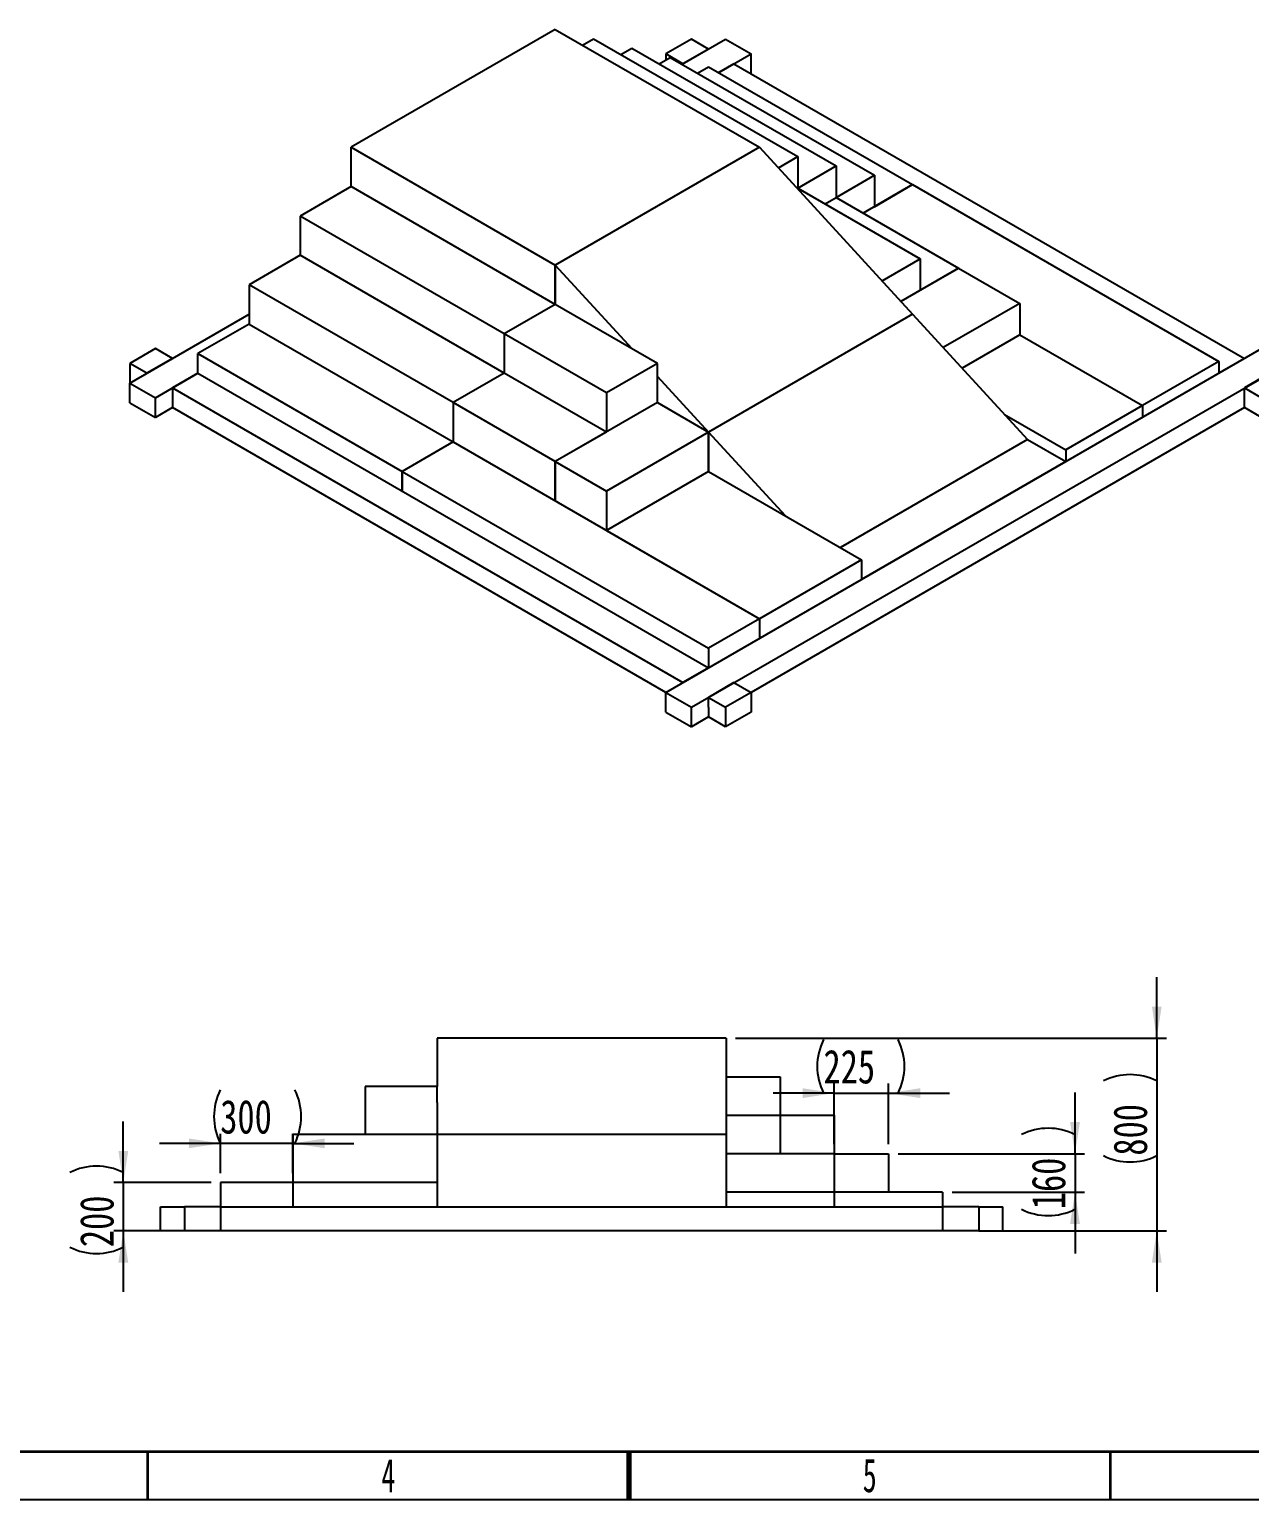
# Model space of a CAD drawing. Header units: millimetres. Extents: x 0 to 420, y 0 to 297.
# Drawn here: x 147.7 to 274.5, y 5 to 157.7 of the extents above; entities that cross this region are included whole.
import ezdxf

# ---------------------------------------------------------------- set-up
doc = ezdxf.new("R2010")
doc.units = ezdxf.units.MM
doc.layers.add('BORDER', color=7, linetype='Continuous')
doc.layers.add('REFERENCE', color=9, linetype='Continuous')
doc.styles.add('SLDTEXTSTYLE0', font='TXT', dxfattribs={"width": 0.605})
doc.styles.add('SLDTEXTSTYLE1', font='TXT', dxfattribs={"width": 0.75})
doc.dimstyles.new('SLDDIMSTYLE2', dxfattribs={"dimtxt": 3.5, "dimasz": 3.302, "dimexe": 0, "dimexo": 0.0625, "dimgap": 0.875, "dimtad": 1, "dimdec": 3, "dimlfac": 40, "dimrnd": 1e-09, "dimzin": 12, "dimdsep": 46, "dimtxsty": 'SLDTEXTSTYLE1', "dimsah": 1, "dimcen": 0.09, "dimadec": 0, "dimazin": 3, "dimtfac": 1, "dimtdec": 3, "dimtmove": 0, "dimatfit": 0, "dimfxl": 1, "dimfrac": 2, "dimtolj": 1, "dimtzin": 12, "dimarcsym": 0})

# ---------------------------------------------------------------- blocks, each defined once
blk = doc.blocks.new('_D_1')
at = {"layer": 'REFERENCE'}
for p, q in [((157.46, 37.93), (157.46, 44.28)), ((166.57, 37.93), (156.46, 37.93)), ((157.46, 37.93), (157.46, 32.93)), ((166.57, 32.93), (156.46, 32.93)), ((157.46, 32.93), (157.46, 26.58))]:
    blk.add_line(p, q, dxfattribs=at)
for centre, start, end in [((154.68, 33.43), 63.4349, 116.5651), ((154.68, 36.78), 243.4349, 296.5651)]:
    blk.add_arc(centre, 6.21, start, end, dxfattribs=at)
for points in [[(157.46, 37.93), (157.97, 41.23), (156.95, 41.23)], [(157.46, 32.93), (156.95, 29.63), (157.97, 29.63)]]:
    blk.add_solid(points, dxfattribs=at)
at = {"layer": 'REFERENCE', "insert": (152.95, 31.23), "char_height": 3.5, "attachment_point": 1, "rotation": 90, "style": 'SLDTEXTSTYLE1'}
blk.add_mtext('200', dxfattribs=at)
blk = doc.blocks.new('_D_2')
at = {"layer": 'REFERENCE'}
for p, q in [((167.57, 38.93), (167.57, 43.01)), ((175.07, 38.93), (175.07, 43.01)), ((167.57, 42.01), (161.22, 42.01)), ((175.07, 42.01), (167.57, 42.01)), ((175.07, 42.01), (181.42, 42.01))]:
    blk.add_line(p, q, dxfattribs=at)
for centre, start, end in [((173.09, 44.79), 153.4349, 206.5651), ((169.73, 44.79), 333.4349, 26.5651)]:
    blk.add_arc(centre, 6.21, start, end, dxfattribs=at)
for points in [[(167.57, 42.01), (164.27, 42.52), (164.27, 41.51)], [(175.07, 42.01), (178.38, 41.51), (178.38, 42.52)]]:
    blk.add_solid(points, dxfattribs=at)
at = {"layer": 'REFERENCE', "insert": (167.53, 46.53), "char_height": 3.5, "attachment_point": 1, "style": 'SLDTEXTSTYLE1'}
blk.add_mtext('300', dxfattribs=at)
blk = doc.blocks.new('_D_3')
at = {"layer": 'REFERENCE'}
for p, q in [((231.32, 41.93), (231.32, 48.23)), ((236.95, 41.93), (236.95, 48.23)), ((231.32, 47.23), (224.97, 47.23)), ((231.32, 47.23), (236.95, 47.23)), ((236.95, 47.23), (243.3, 47.23))]:
    blk.add_line(p, q, dxfattribs=at)
for centre, start, end in [((235.76, 50.01), 153.4349, 206.5651), ((232.4, 50.01), 333.4349, 26.5651)]:
    blk.add_arc(centre, 6.21, start, end, dxfattribs=at)
for points in [[(231.32, 47.23), (228.02, 47.74), (228.02, 46.72)], [(236.95, 47.23), (240.25, 46.72), (240.25, 47.74)]]:
    blk.add_solid(points, dxfattribs=at)
at = {"layer": 'REFERENCE', "insert": (230.2, 51.74), "char_height": 3.5, "attachment_point": 1, "style": 'SLDTEXTSTYLE1'}
blk.add_mtext('225', dxfattribs=at)
blk = doc.blocks.new('_D_4')
at = {"layer": 'REFERENCE'}
for p, q in [((256.33, 40.93), (256.33, 47.28)), ((237.95, 40.93), (257.33, 40.93)), ((256.33, 40.93), (256.33, 36.93)), ((243.57, 36.93), (257.33, 36.93)), ((256.33, 36.93), (256.33, 30.58))]:
    blk.add_line(p, q, dxfattribs=at)
for centre, start, end in [((253.55, 37.37), 63.4349, 116.5651), ((253.55, 40.72), 243.4349, 296.5651)]:
    blk.add_arc(centre, 6.21, start, end, dxfattribs=at)
for points in [[(256.33, 40.93), (256.84, 44.23), (255.82, 44.23)], [(256.33, 36.93), (255.82, 33.63), (256.84, 33.63)]]:
    blk.add_solid(points, dxfattribs=at)
at = {"layer": 'REFERENCE', "insert": (251.82, 35.17), "char_height": 3.5, "attachment_point": 1, "rotation": 90, "style": 'SLDTEXTSTYLE1'}
blk.add_mtext('160', dxfattribs=at)
blk = doc.blocks.new('_D_5')
at = {"layer": 'REFERENCE'}
for p, q in [((264.82, 52.93), (264.82, 59.28)), ((221.07, 52.93), (265.82, 52.93)), ((264.82, 52.93), (264.82, 32.93)), ((247.32, 32.93), (265.82, 32.93)), ((264.82, 32.93), (264.82, 26.58))]:
    blk.add_line(p, q, dxfattribs=at)
for centre, start, end in [((262.05, 42.94), 63.4349, 116.5651), ((262.05, 46.29), 243.4349, 296.5651)]:
    blk.add_arc(centre, 6.21, start, end, dxfattribs=at)
for points in [[(264.82, 52.93), (265.33, 56.23), (264.32, 56.23)], [(264.82, 32.93), (264.32, 29.63), (265.33, 29.63)]]:
    blk.add_solid(points, dxfattribs=at)
at = {"layer": 'REFERENCE', "insert": (260.31, 40.74), "char_height": 3.5, "attachment_point": 1, "rotation": 90, "style": 'SLDTEXTSTYLE1'}
blk.add_mtext('800', dxfattribs=at)

msp = doc.modelspace()

# ---------------------------------------------------------------- linework, layer by layer
at = {"color": 7, "linetype": 'Continuous', "lineweight": 25}
for p, q in [((202.3403912, 157.7492145), (181.1271877, 145.5030929)), ((202.3403912, 157.7492145), (223.5535946, 145.5030929)), ((205.169278, 156.1161329), (206.3178668, 156.7791991)), ((206.3178668, 156.7791991), (227.5310702, 144.5330774)), ((209.1467537, 155.1461175), (210.2953425, 155.8091837)), ((210.2953425, 155.8091837), (231.5085459, 143.563062)), ((216.4825268, 156.7263821), (213.8308764, 155.1956169)), ((215.5108871, 154.1244462), (220.0180607, 156.7263821)), ((218.2502937, 155.705872), (216.4825268, 156.7263821)), ((220.0180607, 156.7263821), (222.6697111, 155.1956169)), ((213.1242293, 154.176102), (214.2728181, 154.8391682)), ((213.8308764, 155.1956169), (213.8308764, 154.5840407)), ((215.5986433, 154.1751068), (213.8308764, 155.1956169)), ((214.2728181, 154.8391682), (235.4860215, 142.5930466)), ((218.2502937, 155.705872), (215.5986433, 154.1751068)), ((219.3111263, 153.2567472), (222.6697111, 155.1956169)), ((222.6697111, 153.1545967), (222.6697111, 155.1956169)), ((217.101705, 153.2060866), (218.2502937, 153.8691528)), ((218.2502937, 153.8691528), (239.4634972, 141.6230311)), ((220.9019442, 154.1751068), (219.3111263, 153.2567472)), ((220.9019442, 154.1751068), (273.9349528, 123.5598026)), ((181.1271877, 141.4203888), (181.1271877, 145.5030929)), ((181.1271877, 145.5030929), (202.3403912, 133.2569712)), ((223.5535946, 145.5030929), (202.3403912, 133.2569712)), ((223.5535946, 145.5030929), (202.3403912, 133.2569712)), ((223.5535946, 145.5030929), (239.4634972, 128.1530935)), ((225.5119568, 143.367468), (227.5310702, 144.5330774)), ((227.5310702, 144.5330774), (227.5310702, 141.2669142)), ((227.5310702, 141.2669142), (231.5085459, 143.563062)), ((231.5085459, 143.563062), (231.5085459, 140.2968987)), ((231.5085459, 140.2968987), (235.4860215, 142.5930466)), ((235.4860215, 142.5930466), (235.4860215, 139.3268833)), ((181.1271877, 141.4203888), (175.8238869, 138.3588584)), ((202.3403912, 129.1742671), (181.1271877, 141.4203888)), ((227.470319, 141.2318432), (227.5310702, 141.2669142)), ((227.5310702, 141.2669142), (240.2589923, 133.9192412)), ((239.4634972, 141.6230311), (234.3374327, 138.6638171)), ((235.4860215, 139.3268833), (239.4634972, 141.6230311)), ((239.4634972, 141.6230311), (271.2833023, 123.2538486)), ((230.3599571, 139.6338326), (231.5085459, 140.2968987)), ((231.5085459, 140.2968987), (244.2364679, 132.9492257)), ((197.0370903, 126.1127367), (175.8238869, 138.3588584)), ((175.8238869, 138.3588584), (175.8238869, 134.2761543)), ((175.8238869, 134.2761543), (170.520586, 131.2146239)), ((197.0370903, 122.0300326), (175.8238869, 134.2761543)), ((202.3403912, 133.2569712), (210.2953425, 124.5819715)), ((202.3403912, 129.1742671), (202.3403912, 133.2569712)), ((202.3403912, 133.2569712), (202.3403912, 129.1742671)), ((236.2815167, 131.6230934), (240.2589923, 133.9192412)), ((244.2364679, 132.9492257), (238.2398789, 129.4874685)), ((240.2589923, 133.9192412), (240.2589923, 130.6530779)), ((240.2589923, 130.6530779), (244.2364679, 132.9492257)), ((244.2364679, 132.9492257), (250.600429, 129.2753892)), ((191.7337894, 118.9685022), (170.520586, 131.2146239)), ((170.520586, 131.2146239), (170.520586, 127.1319198)), ((202.3403912, 129.1742671), (197.0370903, 126.1127367)), ((202.3403912, 129.1742671), (197.0370903, 126.1127367)), ((212.9469929, 123.0512063), (202.3403912, 129.1742671)), ((250.600429, 129.2753892), (242.6454777, 124.6830936)), ((250.600429, 129.2753892), (250.600429, 126.009226)), ((158.1462173, 121.0085273), (170.520586, 128.1520982)), ((170.520586, 127.1319198), (165.2172852, 124.0703894)), ((170.520586, 127.1319198), (191.7337894, 114.8857982)), ((239.4634972, 128.1530935), (218.2502937, 115.9069718)), ((239.4634972, 128.1530935), (218.2502937, 115.9069718)), ((239.4634972, 128.1530935), (251.3959241, 115.140594)), ((207.643692, 119.9896759), (197.0370903, 126.1127367)), ((197.0370903, 126.1127367), (197.0370903, 122.0300326)), ((197.0370903, 126.1127367), (197.0370903, 122.0300326)), ((250.600429, 126.009226), (244.6038399, 122.5474688)), ((250.600429, 126.009226), (263.328351, 118.661553)), ((250.600429, 126.009226), (263.328351, 118.661553)), ((160.7978678, 124.5803127), (158.1462173, 123.0495475)), ((162.5656347, 123.5598026), (160.7978678, 124.5803127)), ((165.2172852, 124.0703894), (186.4304886, 111.8242677)), ((165.2172852, 122.0290374), (165.2172852, 124.0703894)), ((213.8308764, 88.8624579), (275.7027197, 124.5803127)), ((158.1462173, 123.0495475), (158.1462173, 121.0085273)), ((159.9139843, 122.0290374), (158.1462173, 123.0495475)), ((162.5656347, 123.5598026), (159.9139843, 122.0290374)), ((212.9469929, 123.0512063), (207.643692, 119.9896759)), ((212.9469929, 118.9685022), (212.9469929, 123.0512063)), ((216.4825268, 87.3316926), (278.3543701, 123.0495475)), ((271.2833023, 123.2538486), (263.328351, 118.661553)), ((273.9349528, 123.5598026), (271.2833023, 122.0290374)), ((271.2833023, 123.2538486), (271.2833023, 122.0290374)), ((158.1462173, 121.0085273), (160.7978678, 119.477762)), ((158.1462173, 118.9671752), (158.1462173, 121.0085273)), ((160.7978678, 119.477762), (165.2172852, 122.0290374)), ((165.2172852, 122.0290374), (162.5656347, 120.4982722)), ((165.2172852, 122.0290374), (218.2502937, 91.4137332)), ((197.0370903, 122.0300326), (191.7337894, 118.9685022)), ((197.0370903, 122.0300326), (191.7337894, 118.9685022)), ((207.643692, 115.9069718), (197.0370903, 122.0300326)), ((212.9469929, 121.6903049), (218.2502937, 115.9069718)), ((276.5866032, 122.0290374), (273.9349528, 120.4982722)), ((160.7978678, 117.43641), (160.7978678, 119.477762)), ((162.5656347, 120.4982722), (162.5656347, 119.4775962)), ((162.5656347, 120.4982722), (215.5986433, 89.882968)), ((162.5656347, 119.4775962), (162.5656347, 118.4569202)), ((207.643692, 119.9896759), (207.643692, 115.9069718)), ((273.9349528, 119.4775962), (273.9349528, 120.4982722)), ((273.9349528, 120.4982722), (275.7027197, 119.477762)), ((273.9349528, 118.4569202), (273.9349528, 119.4775962)), ((158.1462173, 118.9671752), (160.7978678, 117.43641)), ((162.5656347, 118.4569202), (160.7978678, 117.43641)), ((213.8308764, 88.8621261), (162.5656347, 118.4569202)), ((202.3403912, 112.8454414), (191.7337894, 118.9685022)), ((191.7337894, 118.9685022), (191.7337894, 114.8857982)), ((191.7337894, 118.9685022), (191.7337894, 114.8857982)), ((212.9469929, 118.9685022), (202.3403912, 112.8454414)), ((212.9469929, 118.9685022), (218.2502937, 115.9069718)), ((273.9349528, 118.4569202), (222.6697111, 88.8621261)), ((249.0094387, 117.7430939), (255.3733998, 114.0692574)), ((263.328351, 118.661553), (255.3733998, 114.0692574)), ((263.328351, 118.661553), (263.328351, 117.4367418)), ((263.328351, 118.661553), (263.328351, 117.4367418)), ((275.7027197, 117.43641), (273.9349528, 118.4569202)), ((191.7337894, 114.8857982), (186.4304886, 111.8242677)), ((191.7337894, 114.8857982), (186.4304886, 111.8242677)), ((191.7337894, 114.8857982), (223.5535946, 96.5166157)), ((207.643692, 115.9069718), (202.3403912, 112.8454414)), ((218.2502937, 115.9069718), (207.643692, 109.783911)), ((218.2502937, 115.9069718), (218.2502937, 111.8242677)), ((218.2502937, 115.9069718), (226.205245, 107.2319721)), ((218.2502937, 111.8242677), (218.2502937, 115.9069718)), ((218.2502937, 115.9069718), (218.2502937, 111.8242677)), ((251.3959241, 115.140594), (231.950775, 103.9151483)), ((251.3959241, 115.140594), (231.950775, 103.9151483)), ((251.3959241, 115.140594), (255.3733998, 112.8444461)), ((255.3733998, 114.0692574), (255.3733998, 112.8444461)), ((186.4304886, 111.8242677), (218.2502937, 93.4550852)), ((186.4304886, 109.7829157), (186.4304886, 111.8242677)), ((186.4304886, 111.8242677), (186.4304886, 109.7829157)), ((202.3403912, 112.8454414), (202.3403912, 108.7627373)), ((202.3403912, 112.8454414), (207.643692, 109.783911)), ((202.3403912, 108.7627373), (202.3403912, 112.8454414)), ((218.2502937, 111.8242677), (207.643692, 105.7012069)), ((218.2502937, 111.8242677), (234.1601963, 102.6396765)), ((255.3733998, 112.8444461), (234.1601963, 100.5983245)), ((207.643692, 109.783911), (207.643692, 105.7012069)), ((207.643692, 105.7012069), (223.5535946, 96.5166157)), ((234.1601963, 102.6396765), (223.5535946, 96.5166157)), ((234.1601963, 102.6396765), (234.1601963, 100.5983245)), ((223.5535946, 96.5166157), (218.2502937, 93.4550852)), ((223.5535946, 96.5166157), (223.5535946, 94.4752636)), ((223.5535946, 96.5166157), (223.5535946, 94.4752636)), ((218.2502937, 93.4550852), (218.2502937, 91.4137332)), ((218.2502937, 91.4137332), (215.5986433, 89.882968)), ((213.8308764, 88.8624579), (216.4825268, 87.3316926)), ((213.8308764, 86.8211058), (213.8308764, 88.8624579)), ((220.9019442, 89.882968), (218.2502937, 88.3522028)), ((222.6697111, 88.8624579), (220.0180607, 87.3316926)), ((220.9019442, 89.882968), (222.6697111, 88.8624579)), ((222.6697111, 88.8624579), (222.6697111, 86.8211058)), ((216.4825268, 85.2903406), (216.4825268, 87.3316926)), ((218.2502937, 87.3315268), (218.2502937, 88.3522028)), ((218.2502937, 88.3522028), (220.0180607, 87.3316926)), ((218.2502937, 87.3315268), (218.2502937, 86.3108508)), ((220.0180607, 87.3316926), (220.0180607, 85.2903406)), ((213.8308764, 86.8211058), (216.4825268, 85.2903406)), ((218.2502937, 86.3108508), (216.4825268, 85.2903406)), ((220.0180607, 85.2903406), (218.2502937, 86.3108508)), ((222.6697111, 86.8211058), (220.0180607, 85.2903406)), ((220.0735737, 52.9299516), (190.0735737, 52.9299516)), ((190.0735737, 52.9299516), (190.0735737, 47.9299516)), ((220.0735737, 52.9299516), (190.0735737, 52.9299516)), ((220.0735737, 52.9299516), (220.0735737, 42.9299516)), ((220.0735737, 48.9299516), (225.6985737, 48.9299516)), ((225.6985737, 48.9299516), (225.6985737, 44.9299516)), ((182.5735737, 47.9299516), (182.5735737, 42.9299516)), ((190.0735737, 47.9299516), (182.5735737, 47.9299516)), ((190.0735737, 46.2632849), (190.0735737, 47.9299516)), ((190.0735737, 46.2632849), (190.0735737, 42.9299516)), ((220.0735737, 44.9299516), (225.6985737, 44.9299516)), ((225.6985737, 44.9299516), (225.6985737, 40.9299516)), ((225.6985737, 44.9299516), (231.3235737, 44.9299516)), ((231.3235737, 44.9299516), (231.3235737, 40.9299516)), ((190.0735737, 42.9299516), (175.0735737, 42.9299516)), ((175.0735737, 42.9299516), (175.0735737, 37.9299516)), ((220.0735737, 42.9299516), (190.0735737, 42.9299516)), ((220.0735737, 42.9299516), (190.0735737, 42.9299516)), ((190.0735737, 42.9299516), (190.0735737, 37.9299516)), ((220.0735737, 42.9299516), (220.0735737, 36.9299516)), ((231.3235737, 40.9299516), (220.0735737, 40.9299516)), ((231.3235737, 40.9299516), (231.3235737, 36.9299516)), ((231.3235737, 40.9299516), (236.9485737, 40.9299516)), ((236.9485737, 40.9299516), (236.9485737, 36.9299516)), ((167.5735737, 37.9299516), (167.5735737, 35.4299516)), ((175.0735737, 37.9299516), (167.5735737, 37.9299516)), ((190.0735737, 37.9299516), (175.0735737, 37.9299516)), ((175.0735737, 37.9299516), (175.0735737, 35.4299516)), ((175.0735737, 37.9299516), (175.0735737, 35.4299516)), ((190.0735737, 37.9299516), (190.0735737, 35.4299516)), ((220.0735737, 36.9299516), (220.0735737, 35.4299516)), ((231.3235737, 36.9299516), (220.0735737, 36.9299516)), ((231.3235737, 36.9299516), (231.3235737, 35.4299516)), ((242.5735737, 36.9299516), (231.3235737, 36.9299516)), ((231.3235737, 36.9299516), (231.3235737, 35.4299516)), ((242.5735737, 36.9299516), (242.5735737, 35.4299516)), ((161.3235737, 32.9299516), (161.3235737, 35.4299516)), ((161.3235737, 35.4299516), (163.8235737, 35.4299516)), ((167.5735737, 35.4299516), (163.8235737, 35.4299516)), ((163.8235737, 35.4299516), (163.8235737, 32.9299516)), ((167.5735737, 35.4299516), (242.5735737, 35.4299516)), ((167.5735737, 35.4299516), (167.5735737, 32.9299516)), ((242.5735737, 35.4299516), (242.5735737, 32.9299516)), ((246.3235737, 35.4299516), (242.5735737, 35.4299516)), ((246.3235737, 35.4299516), (248.8235737, 35.4299516)), ((246.3235737, 35.4299516), (246.3235737, 32.9299516)), ((248.8235737, 32.9299516), (248.8235737, 35.4299516)), ((163.8235737, 32.9299516), (161.3235737, 32.9299516)), ((167.5735737, 32.9299516), (163.8235737, 32.9299516)), ((242.5735737, 32.9299516), (167.5735737, 32.9299516)), ((246.3235737, 32.9299516), (242.5735737, 32.9299516)), ((246.3235737, 32.9299516), (248.8235737, 32.9299516))]:
    msp.add_line(p, q, dxfattribs=at)
at = {"layer": 'BORDER', "linetype": 'Continuous', "lineweight": 35}
for p, q in [((20, 10), (410, 10)), ((160, 5), (160, 10)), ((260, 5), (260, 10))]:
    msp.add_line(p, q, dxfattribs=at)
at = {"layer": 'BORDER', "lineweight": 70}
msp.add_line((210, 5), (210, 10), dxfattribs=at)
at = {"layer": 'BORDER', "linetype": 'Continuous', "lineweight": 25}
msp.add_line((15, 5), (415, 5), dxfattribs=at)

# ---------------------------------------------------------------- texts
at = {"layer": 'BORDER', "color": 7, "char_height": 3.5, "attachment_point": 2, "style": 'SLDTEXTSTYLE0'}
for s, insert in [('5', (235.0003039, 9.2689111)), ('4', (184.9939236, 9.2474051))]:
    msp.add_mtext(s, dxfattribs=dict(at, insert=insert))

# ---------------------------------------------------------------- dimensions: what is measured, and where the dimension line sits
at = {"layer": 'REFERENCE'}
for base, p1, p2, picture, middle in [((264.8235737, 32.9299516), (220.0735737, 52.9299516), (246.3235737, 32.9299516), '_D_5', (264.8235737, 44.6157475)), ((256.3297362, 36.9299516), (236.9485737, 40.9299516), (242.5735737, 36.9299516), '_D_4', (256.3297362, 39.0460147)), ((157.4602623, 32.9299516), (167.5735737, 37.9299516), (167.5735737, 32.9299516), '_D_1', (157.4602623, 35.1071687))]:
    dim = msp.add_linear_dim(base=base, p1=p1, p2=p2, angle=90, text='(<>)', dimstyle='SLDDIMSTYLE2', dxfattribs=at)
    dim.commit()
    dim.dimension.update_dxf_attribs({"geometry": picture, "text_midpoint": middle, "dimtype": 160})
for base, p1, p2, picture, middle in [((236.9485737, 47.2283541), (231.3235737, 40.9299516), (236.9485737, 40.9299516), '_D_3', (234.0795152, 47.2283541)), ((167.5735737, 42.014945), (175.0735737, 37.9299516), (167.5735737, 37.9299516), '_D_2', (171.4112614, 42.014945))]:
    dim = msp.add_linear_dim(base=base, p1=p1, p2=p2, text='(<>)', dimstyle='SLDDIMSTYLE2', dxfattribs=at)
    dim.commit()
    dim.dimension.update_dxf_attribs({"geometry": picture, "text_midpoint": middle, "dimtype": 160})

doc.saveas('drawing.dxf')
